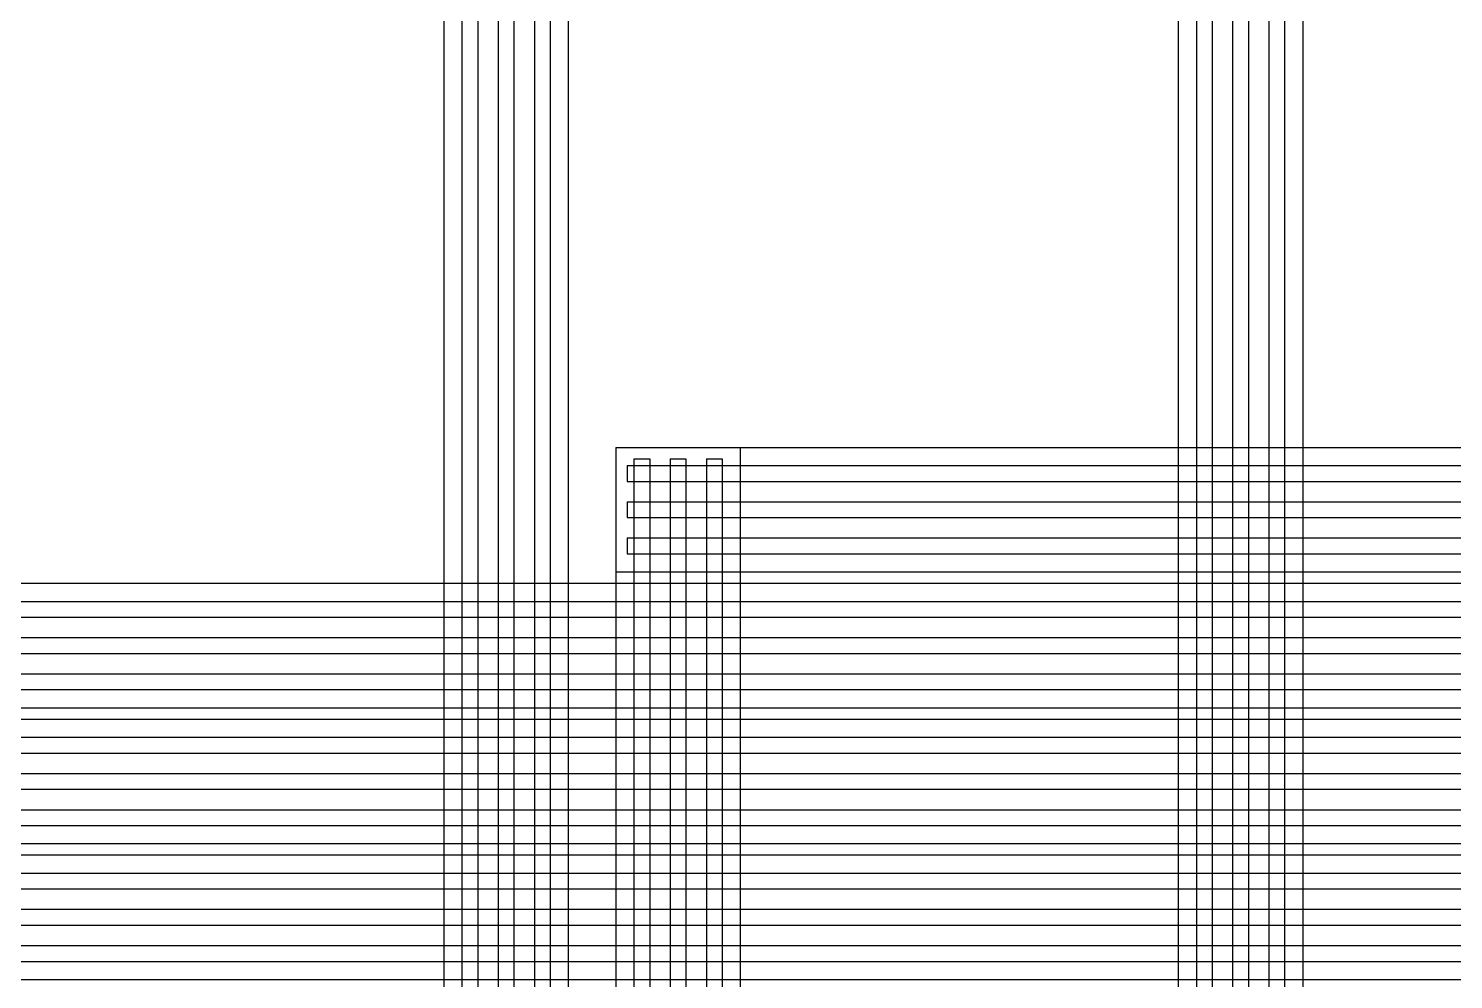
# Model space of a CAD drawing. Header units: millimetres. Extents: x -1225 to 566, y -985 to 617.
# Drawn here: x -263.7 to -200.7, y -246.7 to -204.7 of the extents above; entities that cross this region are included whole.
import ezdxf

# ---------------------------------------------------------------- set-up
doc = ezdxf.new("R2010")
doc.units = ezdxf.units.MM
doc.layers.add('HIDDEN', color=8, linetype='Continuous')
doc.layers.add('VISIBLE', color=7, linetype='Continuous')

msp = doc.modelspace()

# ---------------------------------------------------------------- linework, layer by layer
at = {"layer": 'HIDDEN'}
for points in [[(-245.35, -151.23), (-245.35, -409.73)], [(-244.55, -151.73), (-244.55, -409.23)], [(-243.85, -151.73), (-243.85, -409.23)], [(-242.95, -151.73), (-242.95, -409.23)], [(-242.25, -151.73), (-242.25, -409.23)], [(-241.35, -151.73), (-241.35, -409.23)], [(-240.65, -151.73), (-240.65, -409.23)], [(-239.85, -151.23), (-239.85, -409.73)], [(-212.9, -157.23), (-212.9, -404.73)], [(-207.4, -157.23), (-207.4, -404.73)], [(-212.1, -157.73), (-212.1, -404.23)], [(-211.4, -157.73), (-211.4, -404.23)], [(-210.5, -157.73), (-210.5, -404.23)], [(-209.8, -157.73), (-209.8, -404.23)], [(-208.9, -157.73), (-208.9, -404.23)], [(-208.2, -157.73), (-208.2, -404.23)], [(-237.75, -223.23), (-163.45, -223.23)], [(-237.75, -223.23), (-237.75, -228.73)], [(-237.75, -223.23), (-232.25, -223.23)], [(-237.75, -223.23), (-237.75, -325.58)], [(-232.25, -223.23), (-232.25, -325.58)], [(-212.9, -223.23), (-212.9, -228.73)], [(-212.1, -223.23), (-212.1, -228.73)], [(-211.4, -223.23), (-211.4, -228.73)], [(-210.5, -223.23), (-210.5, -228.73)], [(-209.8, -223.23), (-209.8, -228.73)], [(-208.9, -223.23), (-208.9, -228.73)], [(-208.2, -223.23), (-208.2, -228.73)], [(-207.4, -223.23), (-207.4, -228.73)], [(-237.25, -224.03), (-163.95, -224.03)], [(-237.25, -224.03), (-237.25, -224.73)], [(-236.95, -223.73), (-236.25, -223.73)], [(-236.95, -223.73), (-236.95, -325.08)], [(-236.25, -223.73), (-236.25, -325.08)], [(-235.35, -223.73), (-234.65, -223.73)], [(-235.35, -223.73), (-235.35, -325.08)], [(-234.65, -223.73), (-234.65, -325.08)], [(-233.75, -223.73), (-233.05, -223.73)], [(-233.75, -223.73), (-233.75, -325.08)], [(-233.05, -223.73), (-233.05, -325.08)], [(-232.25, -224.03), (-232.25, -224.73)], [(-237.25, -224.73), (-163.95, -224.73)], [(-237.25, -225.63), (-163.95, -225.63)], [(-237.25, -225.63), (-237.25, -226.33)], [(-232.25, -225.63), (-232.25, -226.33)], [(-237.25, -226.33), (-163.95, -226.33)], [(-237.25, -227.23), (-163.95, -227.23)], [(-237.25, -227.23), (-237.25, -227.93)], [(-232.25, -227.23), (-232.25, -227.93)], [(-237.25, -227.93), (-163.95, -227.93)], [(-237.75, -228.73), (-163.45, -228.73)], [(-236.95, -228.73), (-236.25, -228.73)], [(-235.35, -228.73), (-234.65, -228.73)], [(-233.75, -228.73), (-233.05, -228.73)], [(-424.43, -229.23), (-155.65, -229.23)], [(-245.35, -229.23), (-245.35, -234.73)], [(-244.55, -229.23), (-244.55, -234.73)], [(-243.85, -229.23), (-243.85, -234.73)], [(-242.95, -229.23), (-242.95, -234.73)], [(-242.25, -229.23), (-242.25, -234.73)], [(-241.35, -229.23), (-241.35, -234.73)], [(-240.65, -229.23), (-240.65, -234.73)], [(-239.85, -229.23), (-239.85, -234.73)], [(-237.75, -229.23), (-237.75, -234.73)], [(-236.95, -229.23), (-236.25, -229.23)], [(-235.35, -229.23), (-234.65, -229.23)], [(-233.75, -229.23), (-233.05, -229.23)], [(-232.25, -229.23), (-232.25, -234.73)], [(-212.9, -229.23), (-212.9, -234.73)], [(-212.1, -229.23), (-212.1, -234.73)], [(-211.4, -229.23), (-211.4, -234.73)], [(-210.5, -229.23), (-210.5, -234.73)], [(-209.8, -229.23), (-209.8, -234.73)], [(-208.9, -229.23), (-208.9, -234.73)], [(-208.2, -229.23), (-208.2, -234.73)], [(-207.4, -229.23), (-207.4, -234.73)], [(-423.93, -230.03), (-156.15, -230.03)], [(-236.95, -230.03), (-236.95, -230.73)], [(-236.25, -230.03), (-236.25, -230.73)], [(-235.35, -230.03), (-235.35, -230.73)], [(-234.65, -230.03), (-234.65, -230.73)], [(-233.75, -230.03), (-233.75, -230.73)], [(-233.05, -230.03), (-233.05, -230.73)], [(-423.93, -230.73), (-156.15, -230.73)], [(-423.93, -231.63), (-156.15, -231.63)], [(-236.95, -231.63), (-236.95, -232.33)], [(-236.25, -231.63), (-236.25, -232.33)], [(-235.35, -231.63), (-235.35, -232.33)], [(-234.65, -231.63), (-234.65, -232.33)], [(-233.75, -231.63), (-233.75, -232.33)], [(-233.05, -231.63), (-233.05, -232.33)], [(-423.93, -232.33), (-156.15, -232.33)], [(-423.93, -233.23), (-156.15, -233.23)], [(-236.95, -233.23), (-236.95, -233.93)], [(-236.25, -233.23), (-236.25, -233.93)], [(-235.35, -233.23), (-235.35, -233.93)], [(-234.65, -233.23), (-234.65, -233.93)], [(-233.75, -233.23), (-233.75, -233.93)], [(-233.05, -233.23), (-233.05, -233.93)], [(-423.93, -233.93), (-156.15, -233.93)], [(-424.43, -234.73), (-155.65, -234.73)], [(-236.95, -234.73), (-236.25, -234.73)], [(-235.35, -234.73), (-234.65, -234.73)], [(-233.75, -234.73), (-233.05, -234.73)], [(-438.75, -235.23), (-147.85, -235.23)], [(-245.35, -235.23), (-245.35, -240.73)], [(-244.55, -235.23), (-244.55, -240.73)], [(-243.85, -235.23), (-243.85, -240.73)], [(-242.95, -235.23), (-242.95, -240.73)], [(-242.25, -235.23), (-242.25, -240.73)], [(-241.35, -235.23), (-241.35, -240.73)], [(-240.65, -235.23), (-240.65, -240.73)], [(-239.85, -235.23), (-239.85, -240.73)], [(-237.75, -235.23), (-237.75, -240.73)], [(-236.95, -235.23), (-236.95, -240.73)], [(-236.25, -235.23), (-236.25, -240.73)], [(-235.35, -235.23), (-235.35, -240.73)], [(-234.65, -235.23), (-234.65, -240.73)], [(-233.75, -235.23), (-233.75, -240.73)], [(-233.05, -235.23), (-233.05, -240.73)], [(-232.25, -235.23), (-232.25, -240.73)], [(-212.9, -235.23), (-212.9, -240.73)], [(-212.1, -235.23), (-212.1, -240.73)], [(-211.4, -235.23), (-211.4, -240.73)], [(-210.5, -235.23), (-210.5, -240.73)], [(-209.8, -235.23), (-209.8, -240.73)], [(-208.9, -235.23), (-208.9, -240.73)], [(-208.2, -235.23), (-208.2, -240.73)], [(-207.4, -235.23), (-207.4, -240.73)], [(-438.25, -236.03), (-148.35, -236.03)], [(-438.25, -236.73), (-148.35, -236.73)], [(-438.25, -237.63), (-148.35, -237.63)], [(-438.25, -238.33), (-148.35, -238.33)], [(-438.25, -239.23), (-148.35, -239.23)], [(-438.25, -239.93), (-148.35, -239.93)], [(-438.75, -240.73), (-147.85, -240.73)], [(-408.45, -241.23), (-140.05, -241.23)], [(-245.35, -241.23), (-245.35, -246.73)], [(-244.55, -241.23), (-244.55, -246.73)], [(-243.85, -241.23), (-243.85, -246.73)], [(-242.95, -241.23), (-242.95, -246.73)], [(-242.25, -241.23), (-242.25, -246.73)], [(-241.35, -241.23), (-241.35, -246.73)], [(-240.65, -241.23), (-240.65, -246.73)], [(-239.85, -241.23), (-239.85, -246.73)], [(-237.75, -241.23), (-237.75, -246.73)], [(-236.95, -241.23), (-236.95, -246.73)], [(-236.25, -241.23), (-236.25, -246.73)], [(-235.35, -241.23), (-235.35, -246.73)], [(-234.65, -241.23), (-234.65, -246.73)], [(-233.75, -241.23), (-233.75, -246.73)], [(-233.05, -241.23), (-233.05, -246.73)], [(-232.25, -241.23), (-232.25, -246.73)], [(-212.9, -241.23), (-212.9, -246.73)], [(-212.1, -241.23), (-212.1, -246.73)], [(-211.4, -241.23), (-211.4, -246.73)], [(-210.5, -241.23), (-210.5, -246.73)], [(-209.8, -241.23), (-209.8, -246.73)], [(-208.9, -241.23), (-208.9, -246.73)], [(-208.2, -241.23), (-208.2, -246.73)], [(-207.4, -241.23), (-207.4, -246.73)], [(-407.95, -242.03), (-140.55, -242.03)], [(-407.95, -242.73), (-140.55, -242.73)], [(-407.95, -243.63), (-140.55, -243.63)], [(-407.95, -244.33), (-140.55, -244.33)], [(-407.95, -245.23), (-140.55, -245.23)], [(-407.95, -245.93), (-140.55, -245.93)], [(-408.45, -246.73), (-140.05, -246.73)]]:
    msp.add_lwpolyline(points, dxfattribs=at)
at = {"layer": 'VISIBLE'}
for points in [[(-241.35, -161.93), (-241.35, -229.23)], [(-240.65, -161.93), (-240.65, -229.23)], [(-239.85, -162.73), (-239.85, -229.23)], [(-245.35, -168.73), (-245.35, -229.23)], [(-244.55, -168.73), (-244.55, -229.23)], [(-243.85, -168.73), (-243.85, -229.23)], [(-242.95, -168.73), (-242.95, -229.23)], [(-242.25, -168.73), (-242.25, -229.23)], [(-212.9, -192.73), (-212.9, -223.23)], [(-212.1, -192.73), (-212.1, -223.23)], [(-211.4, -192.73), (-211.4, -223.23)], [(-210.5, -192.73), (-210.5, -223.23)], [(-209.8, -192.73), (-209.8, -223.23)], [(-208.9, -192.73), (-208.9, -223.23)], [(-208.2, -192.73), (-208.2, -223.23)], [(-207.4, -198.73), (-207.4, -223.23)], [(-237.75, -223.23), (-171.95, -223.23)], [(-237.75, -223.23), (-237.75, -228.73)], [(-237.75, -223.23), (-232.25, -223.23)], [(-237.75, -223.23), (-237.75, -229.23)], [(-232.25, -223.23), (-232.25, -224.03)], [(-237.25, -224.03), (-163.95, -224.03)], [(-237.25, -224.03), (-237.25, -224.73)], [(-236.95, -223.73), (-236.25, -223.73)], [(-236.95, -223.73), (-236.95, -230.03)], [(-236.25, -223.73), (-236.25, -230.03)], [(-235.35, -223.73), (-234.65, -223.73)], [(-235.35, -223.73), (-235.35, -230.03)], [(-234.65, -223.73), (-234.65, -230.03)], [(-233.75, -223.73), (-233.05, -223.73)], [(-233.75, -223.73), (-233.75, -230.03)], [(-233.05, -223.73), (-233.05, -230.03)], [(-237.25, -224.73), (-163.95, -224.73)], [(-232.25, -224.73), (-232.25, -225.63)], [(-237.25, -225.63), (-163.95, -225.63)], [(-237.25, -225.63), (-237.25, -226.33)], [(-237.25, -226.33), (-163.95, -226.33)], [(-232.25, -226.33), (-232.25, -227.23)], [(-237.25, -227.23), (-163.95, -227.23)], [(-237.25, -227.23), (-237.25, -227.93)], [(-237.25, -227.93), (-163.95, -227.93)], [(-232.25, -227.93), (-232.25, -229.23)], [(-237.75, -228.73), (-236.95, -228.73)], [(-236.25, -228.73), (-235.35, -228.73)], [(-234.65, -228.73), (-233.75, -228.73)], [(-233.05, -228.73), (-171.95, -228.73)], [(-212.9, -228.73), (-212.9, -229.23)], [(-212.1, -228.73), (-212.1, -229.23)], [(-211.4, -228.73), (-211.4, -229.23)], [(-210.5, -228.73), (-210.5, -229.23)], [(-209.8, -228.73), (-209.8, -229.23)], [(-208.9, -228.73), (-208.9, -229.23)], [(-208.2, -228.73), (-208.2, -229.23)], [(-207.4, -228.73), (-207.4, -229.23)], [(-369.25, -229.23), (-236.95, -229.23)], [(-236.25, -229.23), (-235.35, -229.23)], [(-234.65, -229.23), (-233.75, -229.23)], [(-233.05, -229.23), (-160.35, -229.23)], [(-369.25, -230.03), (-156.15, -230.03)], [(-369.25, -230.73), (-156.15, -230.73)], [(-236.95, -230.73), (-236.95, -231.63)], [(-236.25, -230.73), (-236.25, -231.63)], [(-235.35, -230.73), (-235.35, -231.63)], [(-234.65, -230.73), (-234.65, -231.63)], [(-233.75, -230.73), (-233.75, -231.63)], [(-233.05, -230.73), (-233.05, -231.63)], [(-369.25, -231.63), (-156.15, -231.63)], [(-369.25, -232.33), (-156.15, -232.33)], [(-236.95, -232.33), (-236.95, -233.23)], [(-236.25, -232.33), (-236.25, -233.23)], [(-235.35, -232.33), (-235.35, -233.23)], [(-234.65, -232.33), (-234.65, -233.23)], [(-233.75, -232.33), (-233.75, -233.23)], [(-233.05, -232.33), (-233.05, -233.23)], [(-369.25, -233.23), (-156.15, -233.23)], [(-369.25, -233.93), (-156.15, -233.93)], [(-236.95, -233.93), (-236.95, -235.23)], [(-236.25, -233.93), (-236.25, -235.23)], [(-235.35, -233.93), (-235.35, -235.23)], [(-234.65, -233.93), (-234.65, -235.23)], [(-233.75, -233.93), (-233.75, -235.23)], [(-233.05, -233.93), (-233.05, -235.23)], [(-369.25, -234.73), (-236.95, -234.73)], [(-245.35, -234.73), (-245.35, -235.23)], [(-244.55, -234.73), (-244.55, -235.23)], [(-243.85, -234.73), (-243.85, -235.23)], [(-242.95, -234.73), (-242.95, -235.23)], [(-242.25, -234.73), (-242.25, -235.23)], [(-241.35, -234.73), (-241.35, -235.23)], [(-240.65, -234.73), (-240.65, -235.23)], [(-239.85, -234.73), (-239.85, -235.23)], [(-237.75, -234.73), (-237.75, -235.23)], [(-236.25, -234.73), (-235.35, -234.73)], [(-234.65, -234.73), (-233.75, -234.73)], [(-233.05, -234.73), (-155.65, -234.73)], [(-232.25, -234.73), (-232.25, -235.23)], [(-212.9, -234.73), (-212.9, -235.23)], [(-212.1, -234.73), (-212.1, -235.23)], [(-211.4, -234.73), (-211.4, -235.23)], [(-210.5, -234.73), (-210.5, -235.23)], [(-209.8, -234.73), (-209.8, -235.23)], [(-208.9, -234.73), (-208.9, -235.23)], [(-208.2, -234.73), (-208.2, -235.23)], [(-207.4, -234.73), (-207.4, -235.23)], [(-369.25, -235.23), (-152.55, -235.23)], [(-369.25, -236.03), (-148.35, -236.03)], [(-369.25, -236.73), (-148.35, -236.73)], [(-369.25, -237.63), (-148.35, -237.63)], [(-369.25, -238.33), (-148.35, -238.33)], [(-369.25, -239.23), (-148.35, -239.23)], [(-369.25, -239.93), (-148.35, -239.93)], [(-369.25, -240.73), (-147.85, -240.73)], [(-245.35, -240.73), (-245.35, -241.23)], [(-244.55, -240.73), (-244.55, -241.23)], [(-243.85, -240.73), (-243.85, -241.23)], [(-242.95, -240.73), (-242.95, -241.23)], [(-242.25, -240.73), (-242.25, -241.23)], [(-241.35, -240.73), (-241.35, -241.23)], [(-240.65, -240.73), (-240.65, -241.23)], [(-239.85, -240.73), (-239.85, -241.23)], [(-237.75, -240.73), (-237.75, -241.23)], [(-236.95, -240.73), (-236.95, -241.23)], [(-236.25, -240.73), (-236.25, -241.23)], [(-235.35, -240.73), (-235.35, -241.23)], [(-234.65, -240.73), (-234.65, -241.23)], [(-233.75, -240.73), (-233.75, -241.23)], [(-233.05, -240.73), (-233.05, -241.23)], [(-232.25, -240.73), (-232.25, -241.23)], [(-212.9, -240.73), (-212.9, -241.23)], [(-212.1, -240.73), (-212.1, -241.23)], [(-211.4, -240.73), (-211.4, -241.23)], [(-210.5, -240.73), (-210.5, -241.23)], [(-209.8, -240.73), (-209.8, -241.23)], [(-208.9, -240.73), (-208.9, -241.23)], [(-208.2, -240.73), (-208.2, -241.23)], [(-207.4, -240.73), (-207.4, -241.23)], [(-369.25, -241.23), (-144.75, -241.23)], [(-369.25, -242.03), (-140.55, -242.03)], [(-369.25, -242.73), (-140.55, -242.73)], [(-369.25, -243.63), (-140.55, -243.63)], [(-369.25, -244.33), (-140.55, -244.33)], [(-369.25, -245.23), (-140.55, -245.23)], [(-369.25, -245.93), (-140.55, -245.93)], [(-369.25, -246.73), (-140.05, -246.73)], [(-245.35, -246.73), (-245.35, -259.23)], [(-244.55, -246.73), (-244.55, -259.23)], [(-243.85, -246.73), (-243.85, -259.23)], [(-242.95, -246.73), (-242.95, -259.23)], [(-242.25, -246.73), (-242.25, -259.23)], [(-241.35, -246.73), (-241.35, -259.23)], [(-240.65, -246.73), (-240.65, -259.23)], [(-239.85, -246.73), (-239.85, -259.23)], [(-237.75, -246.73), (-237.75, -259.23)], [(-236.95, -246.73), (-236.95, -259.23)], [(-236.25, -246.73), (-236.25, -259.23)], [(-235.35, -246.73), (-235.35, -259.23)], [(-234.65, -246.73), (-234.65, -259.23)], [(-233.75, -246.73), (-233.75, -259.23)], [(-233.05, -246.73), (-233.05, -259.23)], [(-232.25, -246.73), (-232.25, -259.23)], [(-212.9, -246.73), (-212.9, -259.23)], [(-212.1, -246.73), (-212.1, -259.23)], [(-211.4, -246.73), (-211.4, -259.23)], [(-210.5, -246.73), (-210.5, -259.23)], [(-209.8, -246.73), (-209.8, -259.23)], [(-208.9, -246.73), (-208.9, -259.23)], [(-208.2, -246.73), (-208.2, -259.23)], [(-207.4, -246.73), (-207.4, -259.23)]]:
    msp.add_lwpolyline(points, dxfattribs=at)

doc.saveas('drawing.dxf')
